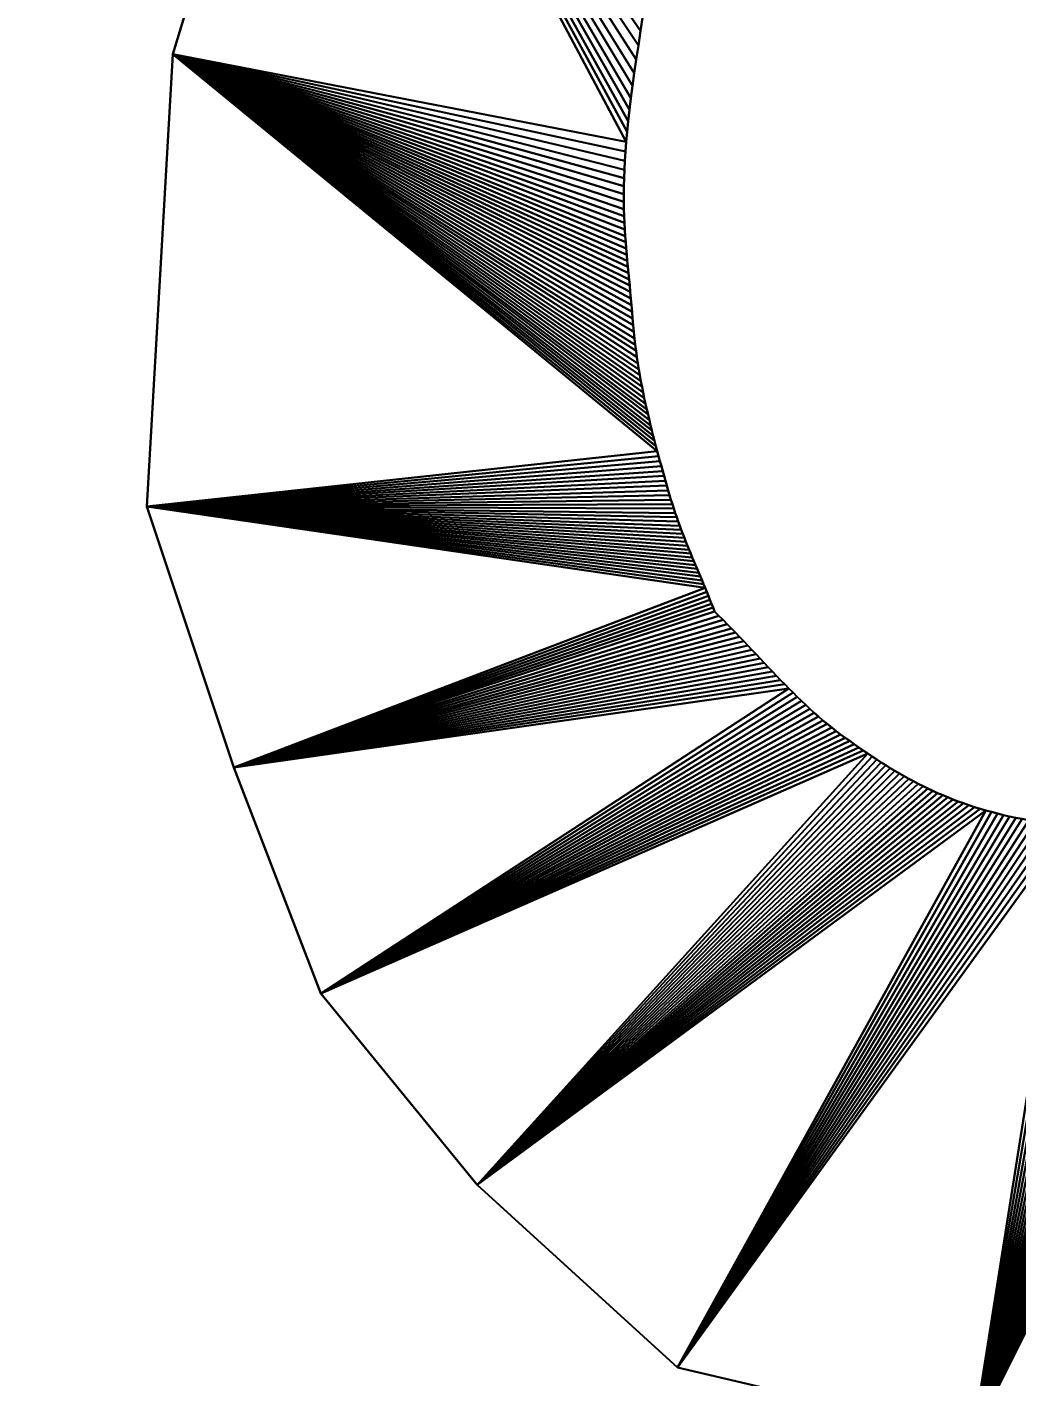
# Model space of a CAD drawing. Header units: millimetres. Extents: x 68727 to 319899, y -4876 to 265722.
# Drawn here: x 271528 to 271587.6, y 76409.1 to 76490.4 of the extents above; entities that cross this region are included whole.
import ezdxf

# ---------------------------------------------------------------- set-up
doc = ezdxf.new("R2010")
doc.units = ezdxf.units.MM
doc.layers.add('DIMENTIONS', color=7, linetype='Continuous', lineweight=25)
doc.layers.add('wall', color=5, linetype='Continuous', lineweight=30)
doc.styles.get("Standard").update_dxf_attribs({"font": 'arial.ttf'})
doc.dimstyles.new('SC-25', dxfattribs={"dimtxt": 75, "dimasz": 0.4, "dimexe": 1, "dimexo": 100, "dimgap": 25, "dimtad": 1, "dimdec": 0, "dimzin": 0, "dimdsep": 46, "dimtxsty": 'Standard', "dimblk1": 'A1', "dimblk2": 'A1', "dimsah": 1, "dimcen": 0.09, "dimdle": 3, "dimclrd": 1, "dimclre": 1, "dimclrt": 1, "dimadec": 0, "dimazin": 0, "dimtfac": 1, "dimtdec": 0, "dimtofl": 0, "dimtmove": 0, "dimatfit": 2, "dimldrblk": 'A1', "dimfxl": 10, "dimfxlon": 1, "dimtolj": 1, "dimtzin": 0, "dimarcsym": 0})

# ---------------------------------------------------------------- blocks, each defined once
blk = doc.blocks.new('A1')
at = {"layer": 'wall', "color": 1}
for p, q in [((-138.12, 0), (-167.27, 40.46)), ((-167.27, -40.46), (-138.12, 0))]:
    blk.add_line(p, q, dxfattribs=at)
for centre, start, end in [((53.34, 586.48), 247.99998, 264.80355), ((53.34, -586.48), 95.19645, 112.00002)]:
    blk.add_arc(centre, 588.9, start, end, dxfattribs=at)
blk = doc.blocks.new('*D926')
at = {"layer": 'Defpoints', "color": 0, "transparency": 16777216}
for p in [(271152.171, 77763.275), (271152.171, 76326.348), (274406.035, 76326.348)]:
    blk.add_point(p, dxfattribs=at)
at = {"layer": 'DIMENTIONS', "color": 1, "lineweight": -2, "transparency": 16777216}
for p, q in [((271152.171, 77753.275), (271152.171, 77764.275)), ((274406.035, 77753.275), (274406.035, 77764.275)), ((274405.635, 77763.275), (271152.571, 77763.275))]:
    blk.add_line(p, q, dxfattribs=at)
at = {"layer": 'DIMENTIONS', "color": 1, "lineweight": -2, "transparency": 16777216, "xscale": 0.4, "yscale": 0.4, "zscale": 0.4, "rotation": 180}
blk.add_blockref('A1', (271152.171, 77763.275), dxfattribs=at)
at = {"layer": 'DIMENTIONS', "color": 1, "lineweight": -2, "transparency": 16777216, "xscale": 0.4, "yscale": 0.4, "zscale": 0.4}
blk.add_blockref('A1', (274406.035, 77763.275), dxfattribs=at)
at = {"layer": 'DIMENTIONS', "color": 1, "transparency": 16777216, "insert": (272779.103, 77826.593), "char_height": 75, "attachment_point": 5}
blk.add_mtext('\\A1;3254', dxfattribs=at)
blk = doc.blocks.new('vanamo logo')
at = {"color": 33, "true_color": 0xe18f57}
mesh = blk.add_polyface(dxfattribs=at)
corners = [(-67.46, 301.86), (-66.77, 301.3), (-66.77, 301.3, 66.58), (-67.46, 301.86, 66.58), (-66.08, 300.74), (-66.08, 300.74, 66.58), (-65.41, 300.19), (-65.41, 300.19, 66.58), (-64.75, 299.63), (-64.75, 299.63, 66.58), (-64.1, 299.09), (-64.1, 299.09, 66.58), (-63.46, 298.55), (-63.46, 298.55, 66.58), (-62.84, 298.02), (-62.84, 298.02, 66.58), (-62.24, 297.5), (-62.24, 297.5, 66.58), (-61.66, 296.98), (-61.66, 296.98, 66.58), (-61.11, 296.48), (-61.11, 296.48, 66.58), (-60.57, 295.99), (-60.57, 295.99, 66.58), (-60.07, 295.52), (-60.07, 295.52, 66.58), (-59.59, 295.05), (-59.59, 295.05, 66.58), (-59.14, 294.61), (-59.14, 294.61, 66.58), (-142.93, 218.05), (-144.55, 218.62), (-144.55, 218.62, 66.58), (-146.17, 219.23), (-146.17, 219.23, 66.58), (-147.79, 219.86), (-147.79, 219.86, 66.58), (-149.41, 220.54), (-149.41, 220.54, 66.58), (-151.04, 221.26), (-151.04, 221.26, 66.58), (-152.69, 222.01), (-152.69, 222.01, 66.58), (-154.36, 222.81), (-154.36, 222.81, 66.58), (-156.04, 223.64), (-156.04, 223.64, 66.58), (-157.74, 224.51), (-157.74, 224.51, 66.58), (-159.45, 225.4), (-159.45, 225.4, 66.58), (-161.17, 226.33), (-161.17, 226.33, 66.58), (-162.91, 227.28), (-162.91, 227.28, 66.58), (-164.65, 228.26, 66.58)]
mesh.append_faces([[corners[k] for k in face] for face in [(0, 2, 3), (1, 5, 2), (4, 7, 5), (6, 9, 7), (8, 11, 9), (10, 13, 11), (12, 15, 13), (14, 17, 15), (16, 19, 17), (18, 21, 19), (20, 23, 21), (22, 25, 23), (24, 27, 25), (26, 29, 27), (31, 34, 32), (33, 36, 34), (35, 38, 36), (37, 40, 38), (39, 42, 40), (41, 44, 42), (43, 46, 44), (45, 48, 46), (47, 50, 48), (49, 52, 50), (51, 54, 52), (53, 55, 54)]], dxfattribs={"vtx0": -1, "color": 33})
mesh.append_faces([[corners[k] for k in face] for face in [(0, 1, 2), (1, 4, 5), (4, 6, 7), (6, 8, 9), (8, 10, 11), (10, 12, 13), (12, 14, 15), (14, 16, 17), (16, 18, 19), (18, 20, 21), (20, 22, 23), (22, 24, 25), (24, 26, 27), (26, 28, 29), (30, 31, 32), (31, 33, 34), (33, 35, 36), (35, 37, 38), (37, 39, 40), (39, 41, 42), (41, 43, 44), (43, 45, 46), (45, 47, 48), (47, 49, 50), (49, 51, 52), (51, 53, 54)]], dxfattribs={"vtx2": -1, "color": 33})
mesh = blk.add_polyface(dxfattribs=at)
corners = [(-59.14, 294.61), (-58.72, 294.18), (-58.72, 294.18, 66.58), (-59.14, 294.61, 66.58), (-58.32, 293.76), (-58.32, 293.76, 66.58), (-57.94, 293.35), (-57.94, 293.35, 66.58), (-57.57, 292.95), (-57.57, 292.95, 66.58), (-57.23, 292.56), (-57.23, 292.56, 66.58), (-56.91, 292.18), (-56.91, 292.18, 66.58), (-56.6, 291.81), (-56.6, 291.81, 66.58), (-56.3, 291.45), (-56.3, 291.45, 66.58), (-56.02, 291.09), (-56.02, 291.09, 66.58), (-55.75, 290.74), (-55.75, 290.74, 66.58), (-55.5, 290.39), (-55.5, 290.39, 66.58), (-55.26, 290.05), (-55.26, 290.05, 66.58), (-55.03, 289.71), (-55.03, 289.71, 66.58), (-54.8, 289.38), (-54.8, 289.38, 66.58), (-54.59, 289.05, 66.58), (-54.69, 222), (-55, 221.68), (-55, 221.68, 66.58), (-54.69, 222, 66.58), (-55.32, 221.37), (-55.32, 221.37, 66.58), (-55.63, 221.06), (-55.63, 221.06, 66.58), (-55.96, 220.75), (-55.96, 220.75, 66.58), (-56.28, 220.44), (-56.28, 220.44, 66.58), (-56.6, 220.13), (-56.6, 220.13, 66.58), (-56.93, 219.83), (-56.93, 219.83, 66.58), (-57.25, 219.52), (-57.25, 219.52, 66.58), (-57.58, 219.21), (-57.58, 219.21, 66.58), (-57.91, 218.9), (-57.91, 218.9, 66.58), (-58.23, 218.59), (-58.23, 218.59, 66.58), (-58.56, 218.29, 66.58)]
mesh.append_faces([[corners[k] for k in face] for face in [(0, 2, 3), (1, 5, 2), (4, 7, 5), (6, 9, 7), (8, 11, 9), (10, 13, 11), (12, 15, 13), (14, 17, 15), (16, 19, 17), (18, 21, 19), (20, 23, 21), (22, 25, 23), (24, 27, 25), (26, 29, 27), (28, 30, 29), (31, 33, 34), (32, 36, 33), (35, 38, 36), (37, 40, 38), (39, 42, 40), (41, 44, 42), (43, 46, 44), (45, 48, 46), (47, 50, 48), (49, 52, 50), (51, 54, 52), (53, 55, 54)]], dxfattribs={"vtx0": -1, "color": 33})
mesh.append_faces([[corners[k] for k in face] for face in [(0, 1, 2), (1, 4, 5), (4, 6, 7), (6, 8, 9), (8, 10, 11), (10, 12, 13), (12, 14, 15), (14, 16, 17), (16, 18, 19), (18, 20, 21), (20, 22, 23), (22, 24, 25), (24, 26, 27), (26, 28, 29), (31, 32, 33), (32, 35, 36), (35, 37, 38), (37, 39, 40), (39, 41, 42), (41, 43, 44), (43, 45, 46), (45, 47, 48), (47, 49, 50), (49, 51, 52), (51, 53, 54)]], dxfattribs={"vtx2": -1, "color": 33})
mesh = blk.add_polyface(dxfattribs=at)
corners = [(-45.98, 267.6), (-45.88, 267.09), (-45.88, 267.09, 66.58), (-45.98, 267.6, 66.58), (-45.78, 266.58), (-45.78, 266.58, 66.58), (-45.68, 266.06), (-45.68, 266.06, 66.58), (-45.58, 265.54), (-45.58, 265.54, 66.58), (-45.49, 265.02), (-45.49, 265.02, 66.58), (-45.4, 264.49), (-45.4, 264.49, 66.58), (-45.31, 263.96, 66.58), (-45.28, 238.75), (-45.38, 238.28), (-45.38, 238.28, 66.58), (-45.48, 237.82), (-45.48, 237.82, 66.58), (-45.59, 237.36), (-45.59, 237.36, 66.58), (-45.71, 236.92), (-45.71, 236.92, 66.58), (-45.83, 236.48), (-45.83, 236.48, 66.58), (-45.95, 236.06), (-45.95, 236.06, 66.58), (-46.08, 235.63), (-46.08, 235.63, 66.58), (-46.22, 235.22), (-46.22, 235.22, 66.58), (-46.36, 234.81), (-46.36, 234.81, 66.58), (-46.5, 234.41), (-46.5, 234.41, 66.58), (-46.65, 234.02), (-46.65, 234.02, 66.58), (-46.81, 233.63), (-46.81, 233.63, 66.58), (-46.97, 233.25), (-46.97, 233.25, 66.58), (-47.13, 232.87), (-47.13, 232.87, 66.58), (-47.3, 232.5), (-47.3, 232.5, 66.58), (-47.47, 232.13), (-47.47, 232.13, 66.58), (-47.65, 231.77), (-47.65, 231.77, 66.58), (-47.83, 231.41), (-47.83, 231.41, 66.58), (-48.02, 231.05), (-48.02, 231.05, 66.58), (-48.21, 230.7), (-48.21, 230.7, 66.58)]
mesh.append_faces([[corners[k] for k in face] for face in [(0, 2, 3), (1, 5, 2), (4, 7, 5), (6, 9, 7), (8, 11, 9), (10, 13, 11), (12, 14, 13), (16, 19, 17), (18, 21, 19), (20, 23, 21), (22, 25, 23), (24, 27, 25), (26, 29, 27), (28, 31, 29), (30, 33, 31), (32, 35, 33), (34, 37, 35), (36, 39, 37), (38, 41, 39), (40, 43, 41), (42, 45, 43), (44, 47, 45), (46, 49, 47), (48, 51, 49), (50, 53, 51), (52, 55, 53)]], dxfattribs={"vtx0": -1, "color": 33})
mesh.append_faces([[corners[k] for k in face] for face in [(0, 1, 2), (1, 4, 5), (4, 6, 7), (6, 8, 9), (8, 10, 11), (10, 12, 13), (15, 16, 17), (16, 18, 19), (18, 20, 21), (20, 22, 23), (22, 24, 25), (24, 26, 27), (26, 28, 29), (28, 30, 31), (30, 32, 33), (32, 34, 35), (34, 36, 37), (36, 38, 39), (38, 40, 41), (40, 42, 43), (42, 44, 45), (44, 46, 47), (46, 48, 49), (48, 50, 51), (50, 52, 53), (52, 54, 55)]], dxfattribs={"vtx2": -1, "color": 33})
mesh = blk.add_polyface(dxfattribs=at)
corners = [(-3.92, 213.3), (1.31, 235.54), (1.31, 235.54, 66.58), (-3.92, 213.3, 66.58), (2.62, 259.75), (2.62, 259.75, 66.58), (-44.62, 258.56), (-44.44, 256.39), (-44.48, 256.93), (-44.41, 255.85), (-44.38, 255.31), (-44.35, 254.78), (-44.33, 254.25), (-44.31, 253.72), (-44.3, 253.19), (-44.29, 252.65), (-44.28, 252.12), (-44.28, 251.57), (-44.27, 251.03), (-44.27, 250.48), (-44.28, 249.93), (-44.29, 249.38), (-44.3, 248.82), (-44.31, 248.27), (-44.33, 247.72), (-44.35, 247.16), (-44.38, 246.61), (-44.41, 246.06), (-44.44, 245.51), (-44.48, 244.96), (-44.67, 242.81), (-44.62, 258.56, 66.58), (-44.48, 256.93, 66.58), (-44.44, 256.39, 66.58), (-44.41, 255.85, 66.58), (-44.38, 255.31, 66.58), (-44.35, 254.78, 66.58), (-44.33, 254.25, 66.58), (-44.31, 253.72, 66.58), (-44.3, 253.19, 66.58), (-44.29, 252.65, 66.58), (-44.28, 252.12, 66.58), (-44.28, 251.57, 66.58), (-44.27, 251.03, 66.58), (-44.27, 250.48, 66.58), (-44.28, 249.93, 66.58), (-44.29, 249.38, 66.58), (-44.3, 248.82, 66.58), (-44.31, 248.27, 66.58), (-44.33, 247.72, 66.58), (-44.35, 247.16, 66.58), (-44.38, 246.61, 66.58), (-44.41, 246.06, 66.58), (-44.44, 245.51, 66.58), (-44.48, 244.96, 66.58), (-44.52, 244.42, 66.58), (-44.67, 242.81, 66.58)]
mesh.append_faces([[corners[k] for k in face] for face in [(0, 2, 3), (1, 5, 2)]], dxfattribs={"vtx0": -1, "color": 33})
mesh.append_faces([[corners[k] for k in face] for face in [(1, 6, 4), (0, 30, 1)]], dxfattribs={"vtx0": -1, "vtx1": -1, "color": 33})
mesh.append_faces([[corners[k] for k in face] for face in [(1, 7, 8), (1, 9, 7), (1, 10, 9), (1, 11, 10), (1, 12, 11), (1, 13, 12), (1, 14, 13), (1, 15, 14), (1, 16, 15), (1, 17, 16), (1, 18, 17), (1, 19, 18), (1, 20, 19), (1, 21, 20), (1, 22, 21), (1, 23, 22), (1, 24, 23), (1, 25, 24), (1, 26, 25), (1, 27, 26), (1, 28, 27), (1, 29, 28), (2, 32, 33), (2, 33, 34), (2, 34, 35), (2, 35, 36), (2, 36, 37), (2, 37, 38), (2, 38, 39), (2, 39, 40), (2, 40, 41), (2, 41, 42), (2, 42, 43), (2, 43, 44), (2, 44, 45), (2, 45, 46), (2, 46, 47), (2, 47, 48), (2, 48, 49), (2, 49, 50), (2, 50, 51), (2, 51, 52), (2, 52, 53), (2, 53, 54), (2, 54, 55)]], dxfattribs={"vtx0": -1, "vtx2": -1, "color": 33})
mesh.append_faces([[corners[k] for k in face] for face in [(2, 5, 31), (3, 2, 56)]], dxfattribs={"vtx1": -1, "vtx2": -1, "color": 33})
mesh.append_faces([[corners[k] for k in face] for face in [(0, 1, 2), (1, 4, 5)]], dxfattribs={"vtx2": -1, "color": 33})
mesh = blk.add_polyface(dxfattribs=at)
corners = [(1.31, 235.54), (-44.57, 258.01), (-44.62, 258.56), (-44.52, 257.47), (-44.48, 256.93), (-44.52, 244.42), (-44.48, 244.96), (-44.56, 243.88), (-44.62, 243.34), (-44.67, 242.81), (-3.92, 213.3), (-44.73, 242.28), (-44.79, 241.75), (-44.86, 241.24), (-44.93, 240.73), (-45.01, 240.22), (-45.1, 239.72), (-45.18, 239.23), (-45.28, 238.75), (-45.38, 238.28), (-45.48, 237.82), (-45.59, 237.36), (-45.71, 236.92), (-45.83, 236.48), (-17.66, 198.25), (-45.95, 236.06), (-46.08, 235.63), (-46.22, 235.22), (-46.36, 234.81), (-46.5, 234.41), (-46.65, 234.02), (1.31, 235.54, 66.58), (-44.62, 258.56, 66.58), (-44.57, 258.01, 66.58), (-44.52, 257.47, 66.58), (-44.48, 256.93, 66.58), (-44.52, 244.42, 66.58), (-44.56, 243.88, 66.58), (-44.62, 243.34, 66.58), (-44.67, 242.81, 66.58), (-3.92, 213.3, 66.58), (-44.73, 242.28, 66.58), (-44.79, 241.75, 66.58), (-44.86, 241.24, 66.58), (-44.93, 240.73, 66.58), (-45.01, 240.22, 66.58), (-45.1, 239.72, 66.58), (-45.18, 239.23, 66.58), (-45.28, 238.75, 66.58), (-45.38, 238.28, 66.58), (-45.48, 237.82, 66.58), (-45.59, 237.36, 66.58), (-45.71, 236.92, 66.58), (-45.83, 236.48, 66.58), (-17.66, 198.25, 66.58), (-45.95, 236.06, 66.58), (-46.08, 235.63, 66.58), (-46.22, 235.22, 66.58), (-46.36, 234.81, 66.58), (-46.5, 234.41, 66.58), (-46.65, 234.02, 66.58), (-46.81, 233.63, 66.58)]
mesh.append_faces([[corners[k] for k in face] for face in [(0, 1, 2), (0, 3, 1), (0, 4, 3), (0, 5, 6), (0, 7, 5), (0, 8, 7), (0, 9, 8), (10, 11, 9), (10, 12, 11), (10, 13, 12), (10, 14, 13), (10, 15, 14), (10, 16, 15), (10, 17, 16), (10, 18, 17), (10, 19, 18), (10, 20, 19), (10, 21, 20), (10, 22, 21), (10, 23, 22), (24, 25, 23), (24, 26, 25), (24, 27, 26), (24, 28, 27), (24, 29, 28), (24, 30, 29), (31, 32, 33), (31, 33, 34), (31, 34, 35), (31, 36, 37), (31, 37, 38), (31, 38, 39), (40, 39, 41), (40, 41, 42), (40, 42, 43), (40, 43, 44), (40, 44, 45), (40, 45, 46), (40, 46, 47), (40, 47, 48), (40, 48, 49), (40, 49, 50), (40, 50, 51), (40, 51, 52), (40, 52, 53), (54, 53, 55), (54, 55, 56), (54, 56, 57), (54, 57, 58), (54, 58, 59), (54, 59, 60), (54, 60, 61)]], dxfattribs={"vtx0": -1, "vtx2": -1, "color": 33})
mesh = blk.add_polyface(dxfattribs=at)
corners = [(-44.52, 244.42), (-44.56, 243.88), (-44.56, 243.88, 66.58), (-44.62, 243.34), (-44.62, 243.34, 66.58), (-44.67, 242.81), (-44.67, 242.81, 66.58), (-44.73, 242.28), (-44.73, 242.28, 66.58), (-44.79, 241.75), (-44.79, 241.75, 66.58), (-44.86, 241.24), (-44.86, 241.24, 66.58), (-44.93, 240.73), (-44.93, 240.73, 66.58), (-45.01, 240.22), (-45.01, 240.22, 66.58), (-45.1, 239.72), (-45.1, 239.72, 66.58), (-45.18, 239.23), (-45.18, 239.23, 66.58), (-45.28, 238.75), (-45.28, 238.75, 66.58), (-45.38, 238.28, 66.58), (-17.66, 198.25), (-46.81, 233.63), (-46.65, 234.02), (-46.97, 233.25), (-47.13, 232.87), (-47.3, 232.5), (-47.47, 232.13), (-47.65, 231.77), (-47.83, 231.41), (-48.02, 231.05), (-48.21, 230.7), (-48.41, 230.35), (-48.61, 230), (-48.81, 229.66), (-49.01, 229.31), (-49.23, 228.97), (-49.44, 228.63), (-17.66, 198.25, 66.58), (-46.81, 233.63, 66.58), (-46.97, 233.25, 66.58), (-47.13, 232.87, 66.58), (-47.3, 232.5, 66.58), (-47.47, 232.13, 66.58), (-47.65, 231.77, 66.58), (-47.83, 231.41, 66.58), (-48.02, 231.05, 66.58), (-48.21, 230.7, 66.58), (-48.41, 230.35, 66.58), (-48.61, 230, 66.58), (-48.81, 229.66, 66.58), (-49.01, 229.31, 66.58), (-49.23, 228.97, 66.58), (-49.44, 228.63, 66.58), (-49.66, 228.29, 66.58)]
mesh.append_faces([[corners[k] for k in face] for face in [(1, 4, 2), (3, 6, 4), (5, 8, 6), (7, 10, 8), (9, 12, 10), (11, 14, 12), (13, 16, 14), (15, 18, 16), (17, 20, 18), (19, 22, 20), (21, 23, 22)]], dxfattribs={"vtx0": -1, "color": 33})
mesh.append_faces([[corners[k] for k in face] for face in [(24, 25, 26), (24, 27, 25), (24, 28, 27), (24, 29, 28), (24, 30, 29), (24, 31, 30), (24, 32, 31), (24, 33, 32), (24, 34, 33), (24, 35, 34), (24, 36, 35), (24, 37, 36), (24, 38, 37), (24, 39, 38), (24, 40, 39), (41, 42, 43), (41, 43, 44), (41, 44, 45), (41, 45, 46), (41, 46, 47), (41, 47, 48), (41, 48, 49), (41, 49, 50), (41, 50, 51), (41, 51, 52), (41, 52, 53), (41, 53, 54), (41, 54, 55), (41, 55, 56), (41, 56, 57)]], dxfattribs={"vtx0": -1, "vtx2": -1, "color": 33})
mesh.append_faces([[corners[k] for k in face] for face in [(0, 1, 2), (1, 3, 4), (3, 5, 6), (5, 7, 8), (7, 9, 10), (9, 11, 12), (11, 13, 14), (13, 15, 16), (15, 17, 18), (17, 19, 20), (19, 21, 22)]], dxfattribs={"vtx2": -1, "color": 33})
mesh = blk.add_polyface(dxfattribs=at)
corners = [(-58.23, 218.59), (-58.56, 218.29), (-58.56, 218.29, 66.58), (-58.88, 217.98), (-58.88, 217.98, 66.58), (-59.2, 217.67), (-59.2, 217.67, 66.58), (-59.52, 217.36), (-59.52, 217.36, 66.58), (-59.84, 217.04), (-59.84, 217.04, 66.58), (-60.16, 216.73, 66.58), (-17.66, 198.25), (-45.83, 236.48), (-3.92, 213.3), (-49.66, 228.29), (-49.44, 228.63), (-49.88, 227.95), (-50.11, 227.62), (-32.05, 186.48), (-50.34, 227.28), (-50.57, 226.94), (-50.81, 226.6), (-51.05, 226.26), (-51.29, 225.92), (-51.54, 225.57), (-51.79, 225.24), (-52.06, 224.9), (-52.33, 224.57), (-52.6, 224.24), (-52.89, 223.91), (-53.17, 223.59), (-53.47, 223.27), (-53.77, 222.95), (-54.07, 222.63), (-54.38, 222.31), (-54.69, 222), (-55, 221.68), (-17.66, 198.25, 66.58), (-3.92, 213.3, 66.58), (-45.83, 236.48, 66.58), (-49.66, 228.29, 66.58), (-49.88, 227.95, 66.58), (-50.11, 227.62, 66.58), (-32.05, 186.48, 66.58), (-50.34, 227.28, 66.58), (-50.57, 226.94, 66.58), (-50.81, 226.6, 66.58), (-51.05, 226.26, 66.58), (-51.29, 225.92, 66.58), (-51.54, 225.57, 66.58), (-51.79, 225.24, 66.58), (-52.06, 224.9, 66.58), (-52.33, 224.57, 66.58), (-52.6, 224.24, 66.58), (-52.89, 223.91, 66.58), (-53.17, 223.59, 66.58), (-53.47, 223.27, 66.58), (-53.77, 222.95, 66.58), (-54.07, 222.63, 66.58), (-54.38, 222.31, 66.58), (-54.69, 222, 66.58), (-55, 221.68, 66.58)]
mesh.append_faces([[corners[k] for k in face] for face in [(1, 4, 2), (3, 6, 4), (5, 8, 6), (7, 10, 8), (9, 11, 10)]], dxfattribs={"vtx0": -1, "color": 33})
mesh.append_faces([[corners[k] for k in face] for face in [(12, 13, 14)]], dxfattribs={"vtx0": -1, "vtx1": -1, "color": 33})
mesh.append_faces([[corners[k] for k in face] for face in [(12, 15, 16), (12, 17, 15), (12, 18, 17), (19, 20, 18), (19, 21, 20), (19, 22, 21), (19, 23, 22), (19, 24, 23), (19, 25, 24), (19, 26, 25), (19, 27, 26), (19, 28, 27), (19, 29, 28), (19, 30, 29), (19, 31, 30), (19, 32, 31), (19, 33, 32), (19, 34, 33), (19, 35, 34), (19, 36, 35), (19, 37, 36), (38, 41, 42), (38, 42, 43), (44, 43, 45), (44, 45, 46), (44, 46, 47), (44, 47, 48), (44, 48, 49), (44, 49, 50), (44, 50, 51), (44, 51, 52), (44, 52, 53), (44, 53, 54), (44, 54, 55), (44, 55, 56), (44, 56, 57), (44, 57, 58), (44, 58, 59), (44, 59, 60), (44, 60, 61), (44, 61, 62)]], dxfattribs={"vtx0": -1, "vtx2": -1, "color": 33})
mesh.append_faces([[corners[k] for k in face] for face in [(38, 39, 40)]], dxfattribs={"vtx1": -1, "vtx2": -1, "color": 33})
mesh.append_faces([[corners[k] for k in face] for face in [(0, 1, 2), (1, 3, 4), (3, 5, 6), (5, 7, 8), (7, 9, 10)]], dxfattribs={"vtx2": -1, "color": 33})
mesh = blk.add_polyface(dxfattribs=at)
corners = [(-48.21, 230.7), (-48.41, 230.35), (-48.41, 230.35, 66.58), (-48.21, 230.7, 66.58), (-48.61, 230), (-48.61, 230, 66.58), (-48.81, 229.66), (-48.81, 229.66, 66.58), (-49.01, 229.31), (-49.01, 229.31, 66.58), (-49.23, 228.97), (-49.23, 228.97, 66.58), (-49.44, 228.63), (-49.44, 228.63, 66.58), (-49.66, 228.29), (-49.66, 228.29, 66.58), (-49.88, 227.95), (-49.88, 227.95, 66.58), (-50.11, 227.62), (-50.11, 227.62, 66.58), (-50.34, 227.28), (-50.34, 227.28, 66.58), (-50.57, 226.94), (-50.57, 226.94, 66.58), (-50.81, 226.6), (-50.81, 226.6, 66.58), (-51.05, 226.26), (-51.05, 226.26, 66.58), (-51.29, 225.92), (-51.29, 225.92, 66.58), (-51.54, 225.57), (-51.54, 225.57, 66.58), (-51.79, 225.24), (-51.79, 225.24, 66.58), (-52.06, 224.9), (-52.06, 224.9, 66.58), (-52.33, 224.57), (-52.33, 224.57, 66.58), (-52.6, 224.24), (-52.6, 224.24, 66.58), (-52.89, 223.91), (-52.89, 223.91, 66.58), (-53.17, 223.59), (-53.17, 223.59, 66.58), (-53.47, 223.27), (-53.47, 223.27, 66.58), (-53.77, 222.95), (-53.77, 222.95, 66.58), (-54.07, 222.63), (-54.07, 222.63, 66.58), (-54.38, 222.31), (-54.38, 222.31, 66.58), (-54.69, 222), (-54.69, 222, 66.58)]
mesh.append_faces([[corners[k] for k in face] for face in [(0, 2, 3), (1, 5, 2), (4, 7, 5), (6, 9, 7), (8, 11, 9), (10, 13, 11), (12, 15, 13), (14, 17, 15), (16, 19, 17), (18, 21, 19), (20, 23, 21), (22, 25, 23), (24, 27, 25), (26, 29, 27), (28, 31, 29), (30, 33, 31), (32, 35, 33), (34, 37, 35), (36, 39, 37), (38, 41, 39), (40, 43, 41), (42, 45, 43), (44, 47, 45), (46, 49, 47), (48, 51, 49), (50, 53, 51)]], dxfattribs={"vtx0": -1, "color": 33})
mesh.append_faces([[corners[k] for k in face] for face in [(0, 1, 2), (1, 4, 5), (4, 6, 7), (6, 8, 9), (8, 10, 11), (10, 12, 13), (12, 14, 15), (14, 16, 17), (16, 18, 19), (18, 20, 21), (20, 22, 23), (22, 24, 25), (24, 26, 27), (26, 28, 29), (28, 30, 31), (30, 32, 33), (32, 34, 35), (34, 36, 37), (36, 38, 39), (38, 40, 41), (40, 42, 43), (42, 44, 45), (44, 46, 47), (46, 48, 49), (48, 50, 51), (50, 52, 53)]], dxfattribs={"vtx2": -1, "color": 33})
mesh = blk.add_polyface(dxfattribs=at)
corners = [(-17.66, 198.25), (-3.92, 213.3), (-3.92, 213.3, 66.58), (-17.66, 198.25, 66.58), (-32.05, 186.48), (-50.11, 227.62), (-49.06, 179.94), (-55.32, 221.37), (-55, 221.68), (-55.63, 221.06), (-55.96, 220.75), (-56.28, 220.44), (-56.6, 220.13), (-56.93, 219.83), (-57.25, 219.52), (-57.58, 219.21), (-57.91, 218.9), (-58.23, 218.59), (-58.56, 218.29), (-58.88, 217.98), (-59.2, 217.67), (-59.52, 217.36), (-59.84, 217.04), (-60.16, 216.73), (-60.47, 216.42), (-60.78, 216.1), (-61.08, 215.99), (-61.38, 215.87), (-61.68, 215.75), (-61.97, 215.63), (-62.27, 215.51), (-62.56, 215.39), (-32.05, 186.48, 66.58), (-50.11, 227.62, 66.58), (-49.06, 179.94, 66.58), (-55, 221.68, 66.58), (-55.32, 221.37, 66.58), (-55.63, 221.06, 66.58), (-55.96, 220.75, 66.58), (-56.28, 220.44, 66.58), (-56.6, 220.13, 66.58), (-56.93, 219.83, 66.58), (-57.25, 219.52, 66.58), (-57.58, 219.21, 66.58), (-57.91, 218.9, 66.58), (-58.23, 218.59, 66.58), (-58.56, 218.29, 66.58), (-58.88, 217.98, 66.58), (-59.2, 217.67, 66.58), (-59.52, 217.36, 66.58), (-59.84, 217.04, 66.58), (-60.16, 216.73, 66.58), (-60.47, 216.42, 66.58), (-60.78, 216.1, 66.58), (-61.08, 215.99, 66.58), (-61.38, 215.87, 66.58), (-61.68, 215.75, 66.58), (-61.97, 215.63, 66.58), (-62.27, 215.51, 66.58), (-62.56, 215.39, 66.58)]
mesh.append_faces([[corners[k] for k in face] for face in [(0, 2, 3)]], dxfattribs={"vtx0": -1, "color": 33})
mesh.append_faces([[corners[k] for k in face] for face in [(4, 5, 0)]], dxfattribs={"vtx0": -1, "vtx1": -1, "color": 33})
mesh.append_faces([[corners[k] for k in face] for face in [(6, 7, 8), (6, 9, 7), (6, 10, 9), (6, 11, 10), (6, 12, 11), (6, 13, 12), (6, 14, 13), (6, 15, 14), (6, 16, 15), (6, 17, 16), (6, 18, 17), (6, 19, 18), (6, 20, 19), (6, 21, 20), (6, 22, 21), (6, 23, 22), (6, 24, 23), (6, 25, 24), (6, 26, 25), (6, 27, 26), (6, 28, 27), (6, 29, 28), (6, 30, 29), (6, 31, 30), (34, 35, 36), (34, 36, 37), (34, 37, 38), (34, 38, 39), (34, 39, 40), (34, 40, 41), (34, 41, 42), (34, 42, 43), (34, 43, 44), (34, 44, 45), (34, 45, 46), (34, 46, 47), (34, 47, 48), (34, 48, 49), (34, 49, 50), (34, 50, 51), (34, 51, 52), (34, 52, 53), (34, 53, 54), (34, 54, 55), (34, 55, 56), (34, 56, 57), (34, 57, 58), (34, 58, 59)]], dxfattribs={"vtx0": -1, "vtx2": -1, "color": 33})
mesh.append_faces([[corners[k] for k in face] for face in [(32, 3, 33)]], dxfattribs={"vtx1": -1, "vtx2": -1, "color": 33})
mesh.append_faces([[corners[k] for k in face] for face in [(0, 1, 2)]], dxfattribs={"vtx2": -1, "color": 33})
mesh = blk.add_polyface(dxfattribs=at)
corners = [(-111.49, -51.81), (0, 0), (0, 0, 66.58), (-111.49, -51.81, 66.58), (0.23, 17.35), (0.23, 17.35, 66.58), (-102.71, 175.36), (-68.69, 173.4), (-68.69, 173.4, 66.58), (-102.71, 175.36, 66.58), (-49.06, 179.94), (-49.06, 179.94, 66.58), (-32.05, 186.48), (-32.05, 186.48, 66.58), (-17.66, 198.25), (-17.66, 198.25, 66.58), (-105.39, 29.49), (-55, 221.68), (-62.56, 215.39), (-72.86, 211.79), (-79.92, 210.26), (-79.46, 210.33), (-80.39, 210.19), (-80.86, 210.13), (-81.34, 210.07), (-81.83, 210.02), (-82.33, 209.97), (-82.83, 209.93), (-83.34, 209.89), (-83.85, 209.85), (-84.35, 209.81), (-84.84, 209.76), (-85.31, 209.72), (-85.78, 209.67), (-86.25, 209.62), (-86.71, 209.58), (-105.39, 29.49, 66.58), (-55, 221.68, 66.58), (-62.56, 215.39, 66.58), (-72.86, 211.79, 66.58), (-79.46, 210.33, 66.58), (-79.92, 210.26, 66.58), (-80.39, 210.19, 66.58), (-80.86, 210.13, 66.58), (-81.34, 210.07, 66.58), (-81.83, 210.02, 66.58), (-82.33, 209.97, 66.58), (-82.83, 209.93, 66.58), (-83.34, 209.89, 66.58), (-83.85, 209.85, 66.58), (-84.35, 209.81, 66.58), (-84.84, 209.76, 66.58), (-85.31, 209.72, 66.58), (-85.78, 209.67, 66.58), (-86.25, 209.62, 66.58), (-86.71, 209.58, 66.58)]
mesh.append_faces([[corners[k] for k in face] for face in [(0, 2, 3), (1, 5, 2), (6, 8, 9), (7, 11, 8), (10, 13, 11), (12, 15, 13)]], dxfattribs={"vtx0": -1, "color": 33})
mesh.append_faces([[corners[k] for k in face] for face in [(10, 17, 12), (7, 18, 10), (6, 19, 7)]], dxfattribs={"vtx0": -1, "vtx1": -1, "color": 33})
mesh.append_faces([[corners[k] for k in face] for face in [(16, 1, 0), (16, 4, 1), (6, 20, 21), (6, 22, 20), (6, 23, 22), (6, 24, 23), (6, 25, 24), (6, 26, 25), (6, 27, 26), (6, 28, 27), (6, 29, 28), (6, 30, 29), (6, 31, 30), (6, 32, 31), (6, 33, 32), (6, 34, 33), (6, 35, 34), (36, 3, 2), (36, 2, 5), (9, 40, 41), (9, 41, 42), (9, 42, 43), (9, 43, 44), (9, 44, 45), (9, 45, 46), (9, 46, 47), (9, 47, 48), (9, 48, 49), (9, 49, 50), (9, 50, 51), (9, 51, 52), (9, 52, 53), (9, 53, 54), (9, 54, 55)]], dxfattribs={"vtx0": -1, "vtx2": -1, "color": 33})
mesh.append_faces([[corners[k] for k in face] for face in [(11, 13, 37), (8, 11, 38), (9, 8, 39)]], dxfattribs={"vtx1": -1, "vtx2": -1, "color": 33})
mesh.append_faces([[corners[k] for k in face] for face in [(0, 1, 2), (1, 4, 5), (6, 7, 8), (7, 10, 11), (10, 12, 13), (12, 14, 15)]], dxfattribs={"vtx2": -1, "color": 33})
mesh = blk.add_polyface(dxfattribs=at)
corners = [(-59.84, 217.04), (-60.16, 216.73), (-60.16, 216.73, 66.58), (-60.47, 216.42), (-60.47, 216.42, 66.58), (-60.78, 216.1), (-60.78, 216.1, 66.58), (-61.08, 215.99), (-61.08, 215.99, 66.58), (-61.38, 215.87), (-61.38, 215.87, 66.58), (-61.68, 215.75), (-61.68, 215.75, 66.58), (-61.97, 215.63), (-61.97, 215.63, 66.58), (-62.27, 215.51), (-62.27, 215.51, 66.58), (-62.56, 215.39), (-62.56, 215.39, 66.58), (-62.85, 215.27), (-62.85, 215.27, 66.58), (-63.13, 215.15), (-63.13, 215.15, 66.58), (-63.42, 215.03), (-63.42, 215.03, 66.58), (-63.71, 214.91), (-63.71, 214.91, 66.58), (-64, 214.79), (-64, 214.79, 66.58), (-64.28, 214.66), (-64.28, 214.66, 66.58), (-64.57, 214.54), (-64.57, 214.54, 66.58), (-64.86, 214.42), (-64.86, 214.42, 66.58), (-65.15, 214.3), (-65.15, 214.3, 66.58), (-65.44, 214.18), (-65.44, 214.18, 66.58), (-65.73, 214.06), (-65.73, 214.06, 66.58), (-66.03, 213.94), (-66.03, 213.94, 66.58), (-66.33, 213.83), (-66.33, 213.83, 66.58), (-66.63, 213.71), (-66.63, 213.71, 66.58), (-66.93, 213.59), (-66.93, 213.59, 66.58), (-67.24, 213.48), (-67.24, 213.48, 66.58), (-67.56, 213.36), (-67.56, 213.36, 66.58), (-67.88, 213.25, 66.58)]
mesh.append_faces([[corners[k] for k in face] for face in [(1, 4, 2), (3, 6, 4), (5, 8, 6), (7, 10, 8), (9, 12, 10), (11, 14, 12), (13, 16, 14), (15, 18, 16), (17, 20, 18), (19, 22, 20), (21, 24, 22), (23, 26, 24), (25, 28, 26), (27, 30, 28), (29, 32, 30), (31, 34, 32), (33, 36, 34), (35, 38, 36), (37, 40, 38), (39, 42, 40), (41, 44, 42), (43, 46, 44), (45, 48, 46), (47, 50, 48), (49, 52, 50), (51, 53, 52)]], dxfattribs={"vtx0": -1, "color": 33})
mesh.append_faces([[corners[k] for k in face] for face in [(0, 1, 2), (1, 3, 4), (3, 5, 6), (5, 7, 8), (7, 9, 10), (9, 11, 12), (11, 13, 14), (13, 15, 16), (15, 17, 18), (17, 19, 20), (19, 21, 22), (21, 23, 24), (23, 25, 26), (25, 27, 28), (27, 29, 30), (29, 31, 32), (31, 33, 34), (33, 35, 36), (35, 37, 38), (37, 39, 40), (39, 41, 42), (41, 43, 44), (43, 45, 46), (45, 47, 48), (47, 49, 50), (49, 51, 52)]], dxfattribs={"vtx2": -1, "color": 33})
mesh = blk.add_polyface(dxfattribs=at)
corners = [(-89.53, 209.34), (-90.03, 209.31), (-90.03, 209.31, 66.58), (-90.54, 209.29), (-90.54, 209.29, 66.58), (-91.07, 209.28), (-91.07, 209.28, 66.58), (-91.62, 209.27), (-91.62, 209.27, 66.58), (-92.19, 209.27, 66.58), (-68.69, 173.4), (-62.85, 215.27), (-62.56, 215.39), (-63.13, 215.15), (-63.42, 215.03), (-63.71, 214.91), (-64, 214.79), (-64.28, 214.66), (-64.57, 214.54), (-64.86, 214.42), (-65.15, 214.3), (-65.44, 214.18), (-65.73, 214.06), (-66.03, 213.94), (-66.33, 213.83), (-66.63, 213.71), (-66.93, 213.59), (-67.24, 213.48), (-67.56, 213.36), (-67.88, 213.25), (-68.2, 213.14), (-68.53, 213.03), (-68.86, 212.92), (-69.2, 212.81), (-68.69, 173.4, 66.58), (-62.56, 215.39, 66.58), (-62.85, 215.27, 66.58), (-63.13, 215.15, 66.58), (-63.42, 215.03, 66.58), (-63.71, 214.91, 66.58), (-64, 214.79, 66.58), (-64.28, 214.66, 66.58), (-64.57, 214.54, 66.58), (-64.86, 214.42, 66.58), (-65.15, 214.3, 66.58), (-65.44, 214.18, 66.58), (-65.73, 214.06, 66.58), (-66.03, 213.94, 66.58), (-66.33, 213.83, 66.58), (-66.63, 213.71, 66.58), (-66.93, 213.59, 66.58), (-67.24, 213.48, 66.58), (-67.56, 213.36, 66.58), (-67.88, 213.25, 66.58), (-68.2, 213.14, 66.58), (-68.53, 213.03, 66.58), (-68.86, 212.92, 66.58), (-69.2, 212.81, 66.58)]
mesh.append_faces([[corners[k] for k in face] for face in [(1, 4, 2), (3, 6, 4), (5, 8, 6), (7, 9, 8)]], dxfattribs={"vtx0": -1, "color": 33})
mesh.append_faces([[corners[k] for k in face] for face in [(10, 11, 12), (10, 13, 11), (10, 14, 13), (10, 15, 14), (10, 16, 15), (10, 17, 16), (10, 18, 17), (10, 19, 18), (10, 20, 19), (10, 21, 20), (10, 22, 21), (10, 23, 22), (10, 24, 23), (10, 25, 24), (10, 26, 25), (10, 27, 26), (10, 28, 27), (10, 29, 28), (10, 30, 29), (10, 31, 30), (10, 32, 31), (10, 33, 32), (34, 35, 36), (34, 36, 37), (34, 37, 38), (34, 38, 39), (34, 39, 40), (34, 40, 41), (34, 41, 42), (34, 42, 43), (34, 43, 44), (34, 44, 45), (34, 45, 46), (34, 46, 47), (34, 47, 48), (34, 48, 49), (34, 49, 50), (34, 50, 51), (34, 51, 52), (34, 52, 53), (34, 53, 54), (34, 54, 55), (34, 55, 56), (34, 56, 57)]], dxfattribs={"vtx0": -1, "vtx2": -1, "color": 33})
mesh.append_faces([[corners[k] for k in face] for face in [(0, 1, 2), (1, 3, 4), (3, 5, 6), (5, 7, 8)]], dxfattribs={"vtx2": -1, "color": 33})
mesh = blk.add_polyface(dxfattribs=at)
corners = [(-67.56, 213.36), (-67.88, 213.25), (-67.88, 213.25, 66.58), (-68.2, 213.14), (-68.2, 213.14, 66.58), (-68.53, 213.03), (-68.53, 213.03, 66.58), (-68.86, 212.92), (-68.86, 212.92, 66.58), (-69.2, 212.81), (-69.2, 212.81, 66.58), (-69.55, 212.71), (-69.55, 212.71, 66.58), (-69.9, 212.61), (-69.9, 212.61, 66.58), (-70.26, 212.5), (-70.26, 212.5, 66.58), (-70.62, 212.4), (-70.62, 212.4, 66.58), (-70.99, 212.3), (-70.99, 212.3, 66.58), (-71.36, 212.2), (-71.36, 212.2, 66.58), (-71.73, 212.1), (-71.73, 212.1, 66.58), (-72.1, 211.99), (-72.1, 211.99, 66.58), (-72.48, 211.89), (-72.48, 211.89, 66.58), (-72.86, 211.79), (-72.86, 211.79, 66.58), (-73.24, 211.69), (-73.24, 211.69, 66.58), (-73.62, 211.58), (-73.62, 211.58, 66.58), (-74.01, 211.48), (-74.01, 211.48, 66.58), (-74.4, 211.38), (-74.4, 211.38, 66.58), (-74.79, 211.28), (-74.79, 211.28, 66.58), (-75.19, 211.19), (-75.19, 211.19, 66.58), (-75.6, 211.09), (-75.6, 211.09, 66.58), (-76, 211), (-76, 211, 66.58), (-76.42, 210.9), (-76.42, 210.9, 66.58), (-76.83, 210.81), (-76.83, 210.81, 66.58), (-77.26, 210.73), (-77.26, 210.73, 66.58), (-77.69, 210.64, 66.58)]
mesh.append_faces([[corners[k] for k in face] for face in [(1, 4, 2), (3, 6, 4), (5, 8, 6), (7, 10, 8), (9, 12, 10), (11, 14, 12), (13, 16, 14), (15, 18, 16), (17, 20, 18), (19, 22, 20), (21, 24, 22), (23, 26, 24), (25, 28, 26), (27, 30, 28), (29, 32, 30), (31, 34, 32), (33, 36, 34), (35, 38, 36), (37, 40, 38), (39, 42, 40), (41, 44, 42), (43, 46, 44), (45, 48, 46), (47, 50, 48), (49, 52, 50), (51, 53, 52)]], dxfattribs={"vtx0": -1, "color": 33})
mesh.append_faces([[corners[k] for k in face] for face in [(0, 1, 2), (1, 3, 4), (3, 5, 6), (5, 7, 8), (7, 9, 10), (9, 11, 12), (11, 13, 14), (13, 15, 16), (15, 17, 18), (17, 19, 20), (19, 21, 22), (21, 23, 24), (23, 25, 26), (25, 27, 28), (27, 29, 30), (29, 31, 32), (31, 33, 34), (33, 35, 36), (35, 37, 38), (37, 39, 40), (39, 41, 42), (41, 43, 44), (43, 45, 46), (45, 47, 48), (47, 49, 50), (49, 51, 52)]], dxfattribs={"vtx2": -1, "color": 33})
mesh = blk.add_polyface(dxfattribs=at)
corners = [(-99.41, 209.8), (-100.33, 209.92), (-100.33, 209.92, 66.58), (-99.41, 209.8, 66.58), (-101.3, 210.06), (-101.3, 210.06, 66.58), (-102.32, 210.21), (-102.32, 210.21, 66.58), (-103.38, 210.37), (-103.38, 210.37, 66.58), (-104.49, 210.53), (-104.49, 210.53, 66.58), (-105.63, 210.69), (-105.63, 210.69, 66.58), (-106.82, 210.85), (-106.82, 210.85, 66.58), (-108.05, 211.01), (-108.05, 211.01, 66.58), (-109.32, 211.17), (-109.32, 211.17, 66.58), (-110.62, 211.34), (-110.62, 211.34, 66.58), (-111.95, 211.52), (-111.95, 211.52, 66.58), (-113.32, 211.7), (-113.32, 211.7, 66.58), (-114.71, 211.89), (-114.71, 211.89, 66.58), (-116.14, 212.09), (-116.14, 212.09, 66.58), (-117.59, 212.29), (-117.59, 212.29, 66.58), (-139.34, 186.48), (-96.89, 209.52), (-96.12, 209.45), (-97.69, 209.6), (-98.53, 209.69), (-139.34, 186.48, 66.58), (-96.12, 209.45, 66.58), (-96.89, 209.52, 66.58), (-97.69, 209.6, 66.58), (-98.53, 209.69, 66.58)]
mesh.append_faces([[corners[k] for k in face] for face in [(0, 2, 3), (1, 5, 2), (4, 7, 5), (6, 9, 7), (8, 11, 9), (10, 13, 11), (12, 15, 13), (14, 17, 15), (16, 19, 17), (18, 21, 19), (20, 23, 21), (22, 25, 23), (24, 27, 25), (26, 29, 27), (28, 31, 29)]], dxfattribs={"vtx0": -1, "color": 33})
mesh.append_faces([[corners[k] for k in face] for face in [(32, 33, 34), (32, 35, 33), (32, 36, 35), (32, 0, 36), (32, 1, 0), (32, 4, 1), (32, 6, 4), (32, 8, 6), (32, 10, 8), (32, 12, 10), (32, 14, 12), (37, 38, 39), (37, 39, 40), (37, 40, 41), (37, 41, 3), (37, 3, 2), (37, 2, 5), (37, 5, 7), (37, 7, 9), (37, 9, 11), (37, 11, 13), (37, 13, 15)]], dxfattribs={"vtx0": -1, "vtx2": -1, "color": 33})
mesh.append_faces([[corners[k] for k in face] for face in [(0, 1, 2), (1, 4, 5), (4, 6, 7), (6, 8, 9), (8, 10, 11), (10, 12, 13), (12, 14, 15), (14, 16, 17), (16, 18, 19), (18, 20, 21), (20, 22, 23), (22, 24, 25), (24, 26, 27), (26, 28, 29), (28, 30, 31)]], dxfattribs={"vtx2": -1, "color": 33})
mesh = blk.add_polyface(dxfattribs=at)
corners = [(-68.69, 173.4), (-69.55, 212.71), (-69.2, 212.81), (-69.9, 212.61), (-70.26, 212.5), (-70.62, 212.4), (-70.99, 212.3), (-71.36, 212.2), (-71.73, 212.1), (-72.1, 211.99), (-72.48, 211.89), (-72.86, 211.79), (-102.71, 175.36), (-73.24, 211.69), (-73.62, 211.58), (-74.01, 211.48), (-74.4, 211.38), (-74.79, 211.28), (-75.19, 211.19), (-75.6, 211.09), (-76, 211), (-76.42, 210.9), (-76.83, 210.81), (-77.26, 210.73), (-77.69, 210.64), (-78.12, 210.56), (-78.56, 210.48), (-79.01, 210.4), (-79.46, 210.33), (-68.69, 173.4, 66.58), (-69.2, 212.81, 66.58), (-69.55, 212.71, 66.58), (-69.9, 212.61, 66.58), (-70.26, 212.5, 66.58), (-70.62, 212.4, 66.58), (-70.99, 212.3, 66.58), (-71.36, 212.2, 66.58), (-71.73, 212.1, 66.58), (-72.1, 211.99, 66.58), (-72.48, 211.89, 66.58), (-72.86, 211.79, 66.58), (-102.71, 175.36, 66.58), (-73.24, 211.69, 66.58), (-73.62, 211.58, 66.58), (-74.01, 211.48, 66.58), (-74.4, 211.38, 66.58), (-74.79, 211.28, 66.58), (-75.19, 211.19, 66.58), (-75.6, 211.09, 66.58), (-76, 211, 66.58), (-76.42, 210.9, 66.58), (-76.83, 210.81, 66.58), (-77.26, 210.73, 66.58), (-77.69, 210.64, 66.58), (-78.12, 210.56, 66.58), (-78.56, 210.48, 66.58), (-79.01, 210.4, 66.58), (-79.46, 210.33, 66.58)]
mesh.append_faces([[corners[k] for k in face] for face in [(0, 1, 2), (0, 3, 1), (0, 4, 3), (0, 5, 4), (0, 6, 5), (0, 7, 6), (0, 8, 7), (0, 9, 8), (0, 10, 9), (0, 11, 10), (12, 13, 11), (12, 14, 13), (12, 15, 14), (12, 16, 15), (12, 17, 16), (12, 18, 17), (12, 19, 18), (12, 20, 19), (12, 21, 20), (12, 22, 21), (12, 23, 22), (12, 24, 23), (12, 25, 24), (12, 26, 25), (12, 27, 26), (12, 28, 27), (29, 30, 31), (29, 31, 32), (29, 32, 33), (29, 33, 34), (29, 34, 35), (29, 35, 36), (29, 36, 37), (29, 37, 38), (29, 38, 39), (29, 39, 40), (41, 40, 42), (41, 42, 43), (41, 43, 44), (41, 44, 45), (41, 45, 46), (41, 46, 47), (41, 47, 48), (41, 48, 49), (41, 49, 50), (41, 50, 51), (41, 51, 52), (41, 52, 53), (41, 53, 54), (41, 54, 55), (41, 55, 56), (41, 56, 57)]], dxfattribs={"vtx0": -1, "vtx2": -1, "color": 33})
mesh = blk.add_polyface(dxfattribs=at)
corners = [(-77.26, 210.73), (-77.69, 210.64), (-77.69, 210.64, 66.58), (-78.12, 210.56), (-78.12, 210.56, 66.58), (-78.56, 210.48), (-78.56, 210.48, 66.58), (-79.01, 210.4), (-79.01, 210.4, 66.58), (-79.46, 210.33), (-79.46, 210.33, 66.58), (-79.92, 210.26), (-79.92, 210.26, 66.58), (-80.39, 210.19), (-80.39, 210.19, 66.58), (-80.86, 210.13), (-80.86, 210.13, 66.58), (-81.34, 210.07), (-81.34, 210.07, 66.58), (-81.83, 210.02), (-81.83, 210.02, 66.58), (-82.33, 209.97), (-82.33, 209.97, 66.58), (-82.83, 209.93), (-82.83, 209.93, 66.58), (-83.34, 209.89), (-83.34, 209.89, 66.58), (-83.85, 209.85), (-83.85, 209.85, 66.58), (-84.35, 209.81), (-84.35, 209.81, 66.58), (-84.84, 209.76), (-84.84, 209.76, 66.58), (-85.31, 209.72), (-85.31, 209.72, 66.58), (-85.78, 209.67), (-85.78, 209.67, 66.58), (-86.25, 209.62), (-86.25, 209.62, 66.58), (-86.71, 209.58), (-86.71, 209.58, 66.58), (-87.17, 209.53), (-87.17, 209.53, 66.58), (-87.63, 209.49), (-87.63, 209.49, 66.58), (-88.1, 209.45), (-88.1, 209.45, 66.58), (-88.57, 209.41), (-88.57, 209.41, 66.58), (-89.04, 209.37), (-89.04, 209.37, 66.58), (-89.53, 209.34), (-89.53, 209.34, 66.58), (-90.03, 209.31, 66.58)]
mesh.append_faces([[corners[k] for k in face] for face in [(1, 4, 2), (3, 6, 4), (5, 8, 6), (7, 10, 8), (9, 12, 10), (11, 14, 12), (13, 16, 14), (15, 18, 16), (17, 20, 18), (19, 22, 20), (21, 24, 22), (23, 26, 24), (25, 28, 26), (27, 30, 28), (29, 32, 30), (31, 34, 32), (33, 36, 34), (35, 38, 36), (37, 40, 38), (39, 42, 40), (41, 44, 42), (43, 46, 44), (45, 48, 46), (47, 50, 48), (49, 52, 50), (51, 53, 52)]], dxfattribs={"vtx0": -1, "color": 33})
mesh.append_faces([[corners[k] for k in face] for face in [(0, 1, 2), (1, 3, 4), (3, 5, 6), (5, 7, 8), (7, 9, 10), (9, 11, 12), (11, 13, 14), (13, 15, 16), (15, 17, 18), (17, 19, 20), (19, 21, 22), (21, 23, 24), (23, 25, 26), (25, 27, 28), (27, 29, 30), (29, 31, 32), (31, 33, 34), (33, 35, 36), (35, 37, 38), (37, 39, 40), (39, 41, 42), (41, 43, 44), (43, 45, 46), (45, 47, 48), (47, 49, 50), (49, 51, 52)]], dxfattribs={"vtx2": -1, "color": 33})
mesh = blk.add_polyface(dxfattribs=at)
corners = [(0.23, 17.35), (-315.61, 185.98), (-315.61, 185.98, 66.58), (0.23, 17.35, 66.58), (-340.12, 183.67), (-340.12, 183.67, 66.58), (-372.96, 180.61), (-372.96, 180.61, 66.58), (-395.21, 178.65), (-395.21, 178.65, 66.58), (-415.49, 175.37), (-415.49, 175.37, 66.58), (-433.8, 170.79, 66.58), (-418.76, 136.12), (-400.44, 147.9), (-400.44, 147.9, 66.58), (-418.76, 136.12, 66.58), (-372.31, 154.44), (-372.31, 154.44, 66.58), (-348.75, 154.44), (-348.75, 154.44, 66.58), (-329.78, 149.21), (-329.78, 149.21, 66.58), (-251.28, 112.57), (-251.28, 112.57, 66.58), (-105.39, 29.49, 66.58), (-179.91, 203.49), (-139.34, 186.48), (-139.34, 186.48, 66.58), (-179.91, 203.49, 66.58), (-102.71, 175.36), (-102.71, 175.36, 66.58), (-105.39, 29.49), (-92.19, 209.27), (-91.62, 209.27), (-96.12, 209.45), (-91.62, 209.27, 66.58), (-92.19, 209.27, 66.58), (-96.12, 209.45, 66.58)]
mesh.append_faces([[corners[k] for k in face] for face in [(0, 2, 3), (1, 5, 2), (4, 7, 5), (6, 9, 7), (8, 11, 9), (10, 12, 11), (13, 15, 16), (14, 18, 15), (17, 20, 18), (19, 22, 20), (21, 24, 22), (23, 25, 24), (26, 28, 29), (27, 31, 28)]], dxfattribs={"vtx0": -1, "color": 33})
mesh.append_faces([[corners[k] for k in face] for face in [(23, 1, 32), (21, 1, 23), (19, 4, 21), (17, 6, 19), (14, 8, 17), (13, 10, 14), (27, 35, 30)]], dxfattribs={"vtx0": -1, "vtx1": -1, "color": 33})
mesh.append_faces([[corners[k] for k in face] for face in [(32, 1, 0), (21, 4, 1), (19, 6, 4), (17, 8, 6), (14, 10, 8), (30, 33, 34), (25, 3, 2), (22, 2, 5), (20, 5, 7), (18, 7, 9), (15, 9, 11), (31, 36, 37)]], dxfattribs={"vtx0": -1, "vtx2": -1, "color": 33})
mesh.append_faces([[corners[k] for k in face] for face in [(24, 25, 2), (22, 24, 2), (20, 22, 5), (18, 20, 7), (15, 18, 9), (16, 15, 11), (28, 31, 38)]], dxfattribs={"vtx1": -1, "vtx2": -1, "color": 33})
mesh.append_faces([[corners[k] for k in face] for face in [(0, 1, 2), (1, 4, 5), (4, 6, 7), (6, 8, 9), (8, 10, 11), (13, 14, 15), (14, 17, 18), (17, 19, 20), (19, 21, 22), (21, 23, 24), (26, 27, 28), (27, 30, 31)]], dxfattribs={"vtx2": -1, "color": 33})
mesh = blk.add_polyface(dxfattribs=at)
corners = [(-91.62, 209.27), (-92.19, 209.27), (-92.19, 209.27, 66.58), (-92.78, 209.27), (-92.78, 209.27, 66.58), (-93.39, 209.29), (-93.39, 209.29, 66.58), (-94.03, 209.32), (-94.03, 209.32, 66.58), (-94.7, 209.35), (-94.7, 209.35, 66.58), (-95.39, 209.4), (-95.39, 209.4, 66.58), (-96.12, 209.45), (-96.12, 209.45, 66.58), (-96.89, 209.52), (-96.89, 209.52, 66.58), (-97.69, 209.6), (-97.69, 209.6, 66.58), (-98.53, 209.69), (-98.53, 209.69, 66.58), (-99.41, 209.8), (-99.41, 209.8, 66.58), (-102.71, 175.36), (-87.17, 209.53), (-86.71, 209.58), (-87.63, 209.49), (-88.1, 209.45), (-88.57, 209.41), (-89.04, 209.37), (-89.53, 209.34), (-90.03, 209.31), (-90.54, 209.29), (-91.07, 209.28), (-102.71, 175.36, 66.58), (-86.71, 209.58, 66.58), (-87.17, 209.53, 66.58), (-87.63, 209.49, 66.58), (-88.1, 209.45, 66.58), (-88.57, 209.41, 66.58), (-89.04, 209.37, 66.58), (-89.53, 209.34, 66.58), (-90.03, 209.31, 66.58), (-90.54, 209.29, 66.58), (-91.07, 209.28, 66.58), (-91.62, 209.27, 66.58)]
mesh.append_faces([[corners[k] for k in face] for face in [(1, 4, 2), (3, 6, 4), (5, 8, 6), (7, 10, 8), (9, 12, 10), (11, 14, 12), (13, 16, 14), (15, 18, 16), (17, 20, 18), (19, 22, 20)]], dxfattribs={"vtx0": -1, "color": 33})
mesh.append_faces([[corners[k] for k in face] for face in [(23, 24, 25), (23, 26, 24), (23, 27, 26), (23, 28, 27), (23, 29, 28), (23, 30, 29), (23, 31, 30), (23, 32, 31), (23, 33, 32), (23, 0, 33), (23, 3, 1), (23, 5, 3), (23, 7, 5), (23, 9, 7), (23, 11, 9), (23, 13, 11), (34, 35, 36), (34, 36, 37), (34, 37, 38), (34, 38, 39), (34, 39, 40), (34, 40, 41), (34, 41, 42), (34, 42, 43), (34, 43, 44), (34, 44, 45), (34, 2, 4), (34, 4, 6), (34, 6, 8), (34, 8, 10), (34, 10, 12), (34, 12, 14)]], dxfattribs={"vtx0": -1, "vtx2": -1, "color": 33})
mesh.append_faces([[corners[k] for k in face] for face in [(0, 1, 2), (1, 3, 4), (3, 5, 6), (5, 7, 8), (7, 9, 10), (9, 11, 12), (11, 13, 14), (13, 15, 16), (15, 17, 18), (17, 19, 20), (19, 21, 22)]], dxfattribs={"vtx2": -1, "color": 33})

msp = doc.modelspace()

# ---------------------------------------------------------------- block references
at = {"xscale": 0.8001179133634603, "yscale": 0.8001179133634603, "zscale": 0.8001179133634603, "rotation": 270}
msp.add_blockref('vanamo logo', (271396.491, 76406.582), dxfattribs=at)

# ---------------------------------------------------------------- dimensions: what is measured, and where the dimension line sits
at = {"layer": 'DIMENTIONS'}
dim = msp.add_linear_dim(base=(271152.171, 77763.275), p1=(274406.035, 76326.348), p2=(271152.171, 76326.348), dimstyle='SC-25', override={"dimtmove": 1}, dxfattribs=at)
dim.commit()
dim.dimension.update_dxf_attribs({"geometry": '*D926', "text_midpoint": (272779.103, 77826.593)})

doc.saveas('drawing.dxf')
